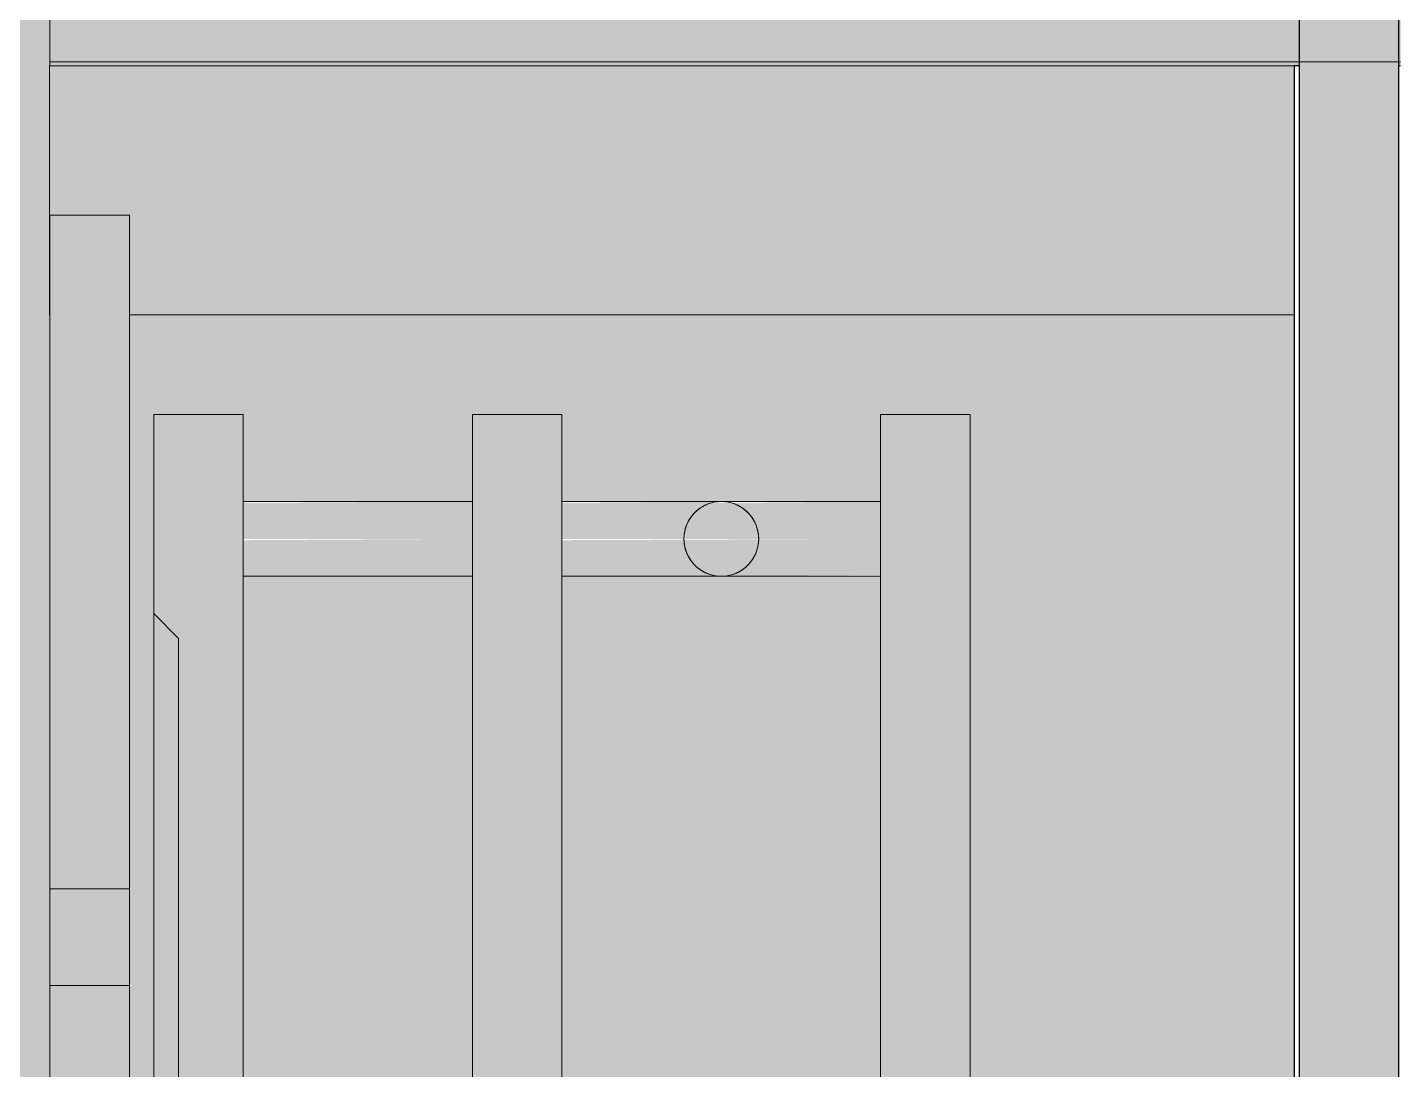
# Model space of a CAD drawing. Header units: millimetres. Extents: x 108096 to 167894, y -1987 to 21700.
# Drawn here: x 167608.4 to 167884.1, y 8698.4 to 8907.7 of the extents above; entities that cross this region are included whole.
import ezdxf

# ---------------------------------------------------------------- set-up
doc = ezdxf.new("R2010")
doc.units = ezdxf.units.MM
for name, color, linetype, lineweight, true_color in [('A-WALL-4', 7, 'Continuous', 30, 0x3c3c3c), ('A-WALL-FNSH-3', 7, 'Continuous', 30, 0x3c3c3c), ('I-WALL-1', 7, 'Continuous', 9, 0x787878)]:
    doc.layers.add(name, color=color, linetype=linetype, lineweight=lineweight, true_color=true_color)
for name, color, linetype, lineweight in [('A-WALL-PATT', 7, 'Continuous', 9), ('I-WALL', 7, 'Continuous', 9), ('M-EQPM', 7, 'Continuous', 9), ('Знаки', 7, 'Continuous', 9), ('Знаки-1', 7, 'Continuous', 18)]:
    doc.layers.add(name, color=color, linetype=linetype, lineweight=lineweight)
doc.layers.add('M-EQPM-1', color=7, linetype='Continuous', lineweight=9, true_color=0xe6e6e6, transparency=0.7)

# ---------------------------------------------------------------- blocks, each defined once
blk = doc.blocks.new('radiator_prado_classic_z_tip_30_po exemplyaru - Classic Z Тип 30-300-31137165-Развертка 3_33-4')
at = {"layer": 'M-EQPM-1'}
for points in [[(20899.94, 8530), (20917.94, 8530), (20917.94, 8830), (20899.94, 8830), (20899.94, 8790), (20904.94, 8785), (20904.94, 8575), (20899.94, 8570), (20899.94, 8546.72)], [(20963.94, 8530), (20981.94, 8530), (20981.94, 8830), (20963.94, 8830), (20963.94, 8546.72)], [(21063.94, 8530), (21063.94, 8830), (21045.94, 8830), (21045.94, 8530)], [(21021.17, 8803.03), (21021.28, 8803.81), (21021.17, 8803.06)], [(21019.29, 8799.77), (21019.75, 8800.33), (21019.35, 8799.84)], [(20899.94, 8570), (20904.94, 8575), (20904.94, 8785), (20899.94, 8790), (20899.94, 8577.07)]]:
    blk.add_hatch(color=256, dxfattribs=at).paths.add_polyline_path(points)
h = blk.add_hatch(color=256, dxfattribs=at)
h.paths.add_polyline_path([(20917.94, 8805), (20963.94, 8805), (20963.94, 8812.5), (20917.94, 8812.24), (20917.94, 8806.94)])
h.paths.add_polyline_path([(21013.94, 8812.5), (20981.94, 8812.24), (20981.94, 8805), (21006.44, 8805), (21006.98, 8807.65), (21007.91, 8809.38), (21009.26, 8810.81), (21010.52, 8811.63), (21012.2, 8812.27), (21012.5, 8812.36)])
h.paths.add_polyline_path([(21045.94, 8805), (21045.94, 8812.5), (21011.99, 8812.21), (21010.01, 8811.36), (21008.49, 8810.12), (21007.36, 8808.56), (21006.69, 8806.88), (21006.71, 8805), (21032.36, 8805)])
h = blk.add_hatch(color=256, dxfattribs=at)
h.paths.add_polyline_path([(21021.17, 8806.97), (21021.16, 8807), (21021.16, 8806.98)])
h.paths.add_polyline_path([(21020.43, 8808.75), (21019.75, 8809.67), (21020.43, 8808.75)])
h = blk.add_hatch(color=256, dxfattribs=at)
h.paths.add_polyline_path([(20963.94, 8797.5), (20963.94, 8805), (20917.94, 8804.73), (20917.94, 8797.5), (20943.87, 8797.5)])
h.paths.add_polyline_path([(21020.43, 8801.25), (21019.75, 8800.33), (21020.43, 8801.25)])
h.paths.add_polyline_path([(21021.17, 8803.03), (21021.16, 8803), (21021.16, 8803.02)])
h.paths.add_polyline_path([(21013.94, 8797.5), (21045.94, 8797.76), (21045.94, 8805), (20981.94, 8804.73), (20981.94, 8797.5), (21012.5, 8797.5)])
h.paths.add_polyline_path([(21006.7, 8803.03), (21006.69, 8803.06), (21006.7, 8803.04)])
h.paths.add_polyline_path([(21008.58, 8799.77), (21007.91, 8800.62), (21008.52, 8799.84)])
at = {"layer": 'M-EQPM'}
for p, q in [((20899.94, 8830), (20917.94, 8830)), ((20917.94, 8830), (20899.94, 8830)), ((20899.94, 8530), (20899.94, 8830)), ((20899.94, 8830), (20899.94, 8790)), ((20917.94, 8830), (20917.94, 8812.5)), ((20917.94, 8830), (20917.94, 8530)), ((20981.94, 8830), (20963.94, 8830)), ((20963.94, 8830), (20981.94, 8830)), ((20963.94, 8812.5), (20963.94, 8830)), ((20963.94, 8530), (20963.94, 8830)), ((20981.94, 8812.5), (20981.94, 8830)), ((20981.94, 8830), (20981.94, 8530)), ((21063.94, 8830), (21045.94, 8830)), ((21045.94, 8830), (21063.94, 8830)), ((21045.94, 8812.5), (21045.94, 8830)), ((21045.94, 8530), (21045.94, 8830)), ((21063.94, 8530), (21063.94, 8830)), ((21063.94, 8830), (21063.94, 8530)), ((20963.94, 8812.5), (20917.94, 8812.5)), ((20963.94, 8812.5), (20917.94, 8812.5)), ((20917.94, 8812.5), (20917.94, 8812.24)), ((20917.94, 8805), (20917.94, 8812.5)), ((20917.94, 8812.5), (20917.94, 8805)), ((20917.94, 8811.5), (20917.94, 8812.5)), ((20917.94, 8812.24), (20917.94, 8811.5)), ((20917.94, 8812.24), (20917.94, 8805)), ((20917.94, 8811.5), (20917.94, 8808.75)), ((20917.94, 8805), (20917.94, 8811.5)), ((20963.94, 8812.5), (20963.94, 8812.24)), ((20963.94, 8805), (20963.94, 8812.5)), ((20963.94, 8812.5), (20963.94, 8805)), ((20963.94, 8812.24), (20963.94, 8812.5)), ((20963.94, 8812.24), (20963.94, 8808.75)), ((20963.94, 8806.94), (20963.94, 8812.24)), ((20963.94, 8805), (20963.94, 8812.24)), ((21045.94, 8812.5), (20981.94, 8812.5)), ((21045.94, 8812.5), (20981.94, 8812.5)), ((20981.94, 8806.94), (20981.94, 8812.5)), ((20981.94, 8812.5), (20981.94, 8805)), ((20981.94, 8805), (20981.94, 8812.5)), ((20981.94, 8812.5), (20981.94, 8811.5)), ((20981.94, 8805), (20981.94, 8812.24)), ((20981.94, 8811.5), (20981.94, 8810.3)), ((20981.94, 8810.3), (20981.94, 8805)), ((21045.94, 8812.5), (21045.94, 8805)), ((21045.94, 8805), (21045.94, 8812.5)), ((21045.94, 8812.5), (21045.94, 8805)), ((21045.94, 8808.75), (21045.94, 8812.5)), ((21045.94, 8805), (21045.94, 8812.24)), ((20917.94, 8808.75), (20917.94, 8806.94)), ((20963.94, 8808.75), (20963.94, 8805)), ((21045.94, 8806.94), (21045.94, 8808.75)), ((20917.94, 8806.94), (20917.94, 8805)), ((20917.94, 8805), (20917.94, 8797.5)), ((20917.94, 8797.5), (20917.94, 8805)), ((20917.94, 8805), (20917.94, 8797.5)), ((20917.94, 8797.76), (20917.94, 8805)), ((20963.94, 8805), (20963.94, 8806.94)), ((20963.94, 8805), (20963.94, 8797.5)), ((20963.94, 8797.5), (20963.94, 8805)), ((20963.94, 8805), (20963.94, 8797.5)), ((20963.94, 8797.5), (20963.94, 8805)), ((20981.94, 8805), (20981.94, 8806.94)), ((20981.94, 8803.06), (20981.94, 8805)), ((20981.94, 8805), (20981.94, 8797.5)), ((20981.94, 8797.5), (20981.94, 8805)), ((20981.94, 8805), (20981.94, 8799.7)), ((21045.94, 8805), (21045.94, 8806.94)), ((21045.94, 8805), (21045.94, 8801.25)), ((21045.94, 8801.25), (21045.94, 8805)), ((21045.94, 8805), (21045.94, 8797.5)), ((21045.94, 8797.5), (21045.94, 8805)), ((20917.94, 8804.73), (20917.94, 8797.76)), ((20963.94, 8797.76), (20963.94, 8804.73)), ((20981.94, 8797.76), (20981.94, 8804.73)), ((20981.94, 8797.5), (20981.94, 8803.06)), ((21045.94, 8797.76), (21045.94, 8804.73)), ((20981.94, 8799.7), (20981.94, 8797.5)), ((21045.94, 8801.25), (21045.94, 8799.7)), ((21045.94, 8797.5), (21045.94, 8801.25)), ((21045.94, 8799.7), (21045.94, 8798.5)), ((20917.94, 8797.5), (20917.94, 8797.76)), ((20917.94, 8797.5), (20963.94, 8797.5)), ((20917.94, 8797.5), (20963.94, 8797.5)), ((20917.94, 8797.5), (20917.94, 8562.5)), ((20963.94, 8562.5), (20963.94, 8797.5)), ((20981.94, 8797.5), (21045.94, 8797.5)), ((20981.94, 8797.5), (21045.94, 8797.5)), ((20981.94, 8562.5), (20981.94, 8797.5)), ((21045.94, 8798.5), (21045.94, 8797.5)), ((21045.94, 8562.5), (21045.94, 8797.5)), ((20899.94, 8570), (20899.94, 8790)), ((20899.94, 8790), (20899.94, 8570)), ((20899.94, 8570), (20899.94, 8790)), ((20899.94, 8790), (20899.94, 8570)), ((20899.94, 8570), (20899.94, 8790)), ((20899.94, 8790), (20899.94, 8570)), ((20899.94, 8570), (20899.94, 8790)), ((20899.94, 8790), (20899.94, 8570)), ((20899.94, 8570), (20899.94, 8790)), ((20899.94, 8790), (20899.94, 8570)), ((20899.94, 8570), (20899.94, 8790)), ((20899.94, 8790), (20899.94, 8570)), ((20899.94, 8570), (20899.94, 8790)), ((20899.94, 8790), (20899.94, 8570)), ((20899.94, 8570), (20899.94, 8790)), ((20899.94, 8790), (20899.94, 8570)), ((20899.94, 8570), (20899.94, 8790)), ((20899.94, 8790), (20899.94, 8570)), ((20899.94, 8570), (20899.94, 8790)), ((20899.94, 8790), (20899.94, 8570)), ((20899.94, 8570), (20899.94, 8790)), ((20899.94, 8790), (20899.94, 8570)), ((20899.94, 8570), (20899.94, 8790)), ((20899.94, 8790), (20899.94, 8570)), ((20899.94, 8570), (20899.94, 8790)), ((20899.94, 8790), (20899.94, 8570)), ((20899.94, 8570), (20899.94, 8790)), ((20899.94, 8790), (20899.94, 8570)), ((20899.94, 8570), (20899.94, 8790)), ((20899.94, 8790), (20899.94, 8570)), ((20899.94, 8570), (20899.94, 8790)), ((20899.94, 8790), (20899.94, 8570)), ((20899.94, 8570), (20899.94, 8790)), ((20899.94, 8790), (20899.94, 8570)), ((20899.94, 8570), (20899.94, 8790)), ((20899.94, 8790), (20899.94, 8570)), ((20899.94, 8570), (20899.94, 8790)), ((20899.94, 8790), (20899.94, 8570)), ((20899.94, 8570), (20899.94, 8790)), ((20899.94, 8790), (20899.94, 8570)), ((20899.94, 8570), (20899.94, 8790)), ((20899.94, 8790), (20899.94, 8570)), ((20899.94, 8570), (20899.94, 8790)), ((20899.94, 8790), (20899.94, 8570)), ((20899.94, 8570), (20899.94, 8790)), ((20899.94, 8790), (20899.94, 8570)), ((20899.94, 8570), (20899.94, 8790)), ((20899.94, 8790), (20899.94, 8570)), ((20899.94, 8570), (20899.94, 8790)), ((20899.94, 8790), (20899.94, 8570)), ((20899.94, 8570), (20899.94, 8790)), ((20899.94, 8790), (20899.94, 8570)), ((20899.94, 8570), (20899.94, 8790)), ((20899.94, 8790), (20899.94, 8570)), ((20899.94, 8570), (20899.94, 8790)), ((20899.94, 8790), (20899.94, 8570)), ((20899.94, 8570), (20899.94, 8790)), ((20899.94, 8790), (20899.94, 8570)), ((20899.94, 8570), (20899.94, 8790)), ((20899.94, 8790), (20899.94, 8570)), ((20899.94, 8570), (20899.94, 8790)), ((20899.94, 8790), (20899.94, 8570)), ((20899.94, 8570), (20899.94, 8790)), ((20899.94, 8790), (20899.94, 8570)), ((20899.94, 8790), (20899.94, 8570)), ((20899.94, 8790), (20904.94, 8785)), ((20899.94, 8790), (20904.94, 8785)), ((20899.94, 8790), (20904.94, 8785)), ((20899.94, 8790), (20904.94, 8785)), ((20899.94, 8790), (20904.94, 8785)), ((20899.94, 8790), (20904.94, 8785)), ((20899.94, 8790), (20904.94, 8785)), ((20899.94, 8790), (20904.94, 8785)), ((20899.94, 8790), (20904.94, 8785)), ((20899.94, 8790), (20904.94, 8785)), ((20899.94, 8790), (20904.94, 8785)), ((20899.94, 8790), (20904.94, 8785)), ((20899.94, 8790), (20904.94, 8785)), ((20899.94, 8790), (20904.94, 8785)), ((20899.94, 8790), (20904.94, 8785)), ((20899.94, 8790), (20904.94, 8785)), ((20899.94, 8790), (20904.94, 8785)), ((20899.94, 8790), (20904.94, 8785)), ((20899.94, 8790), (20904.94, 8785)), ((20899.94, 8790), (20904.94, 8785)), ((20899.94, 8790), (20904.94, 8785)), ((20899.94, 8790), (20904.94, 8785)), ((20899.94, 8790), (20904.94, 8785)), ((20899.94, 8790), (20904.94, 8785)), ((20899.94, 8790), (20904.94, 8785)), ((20899.94, 8790), (20904.94, 8785)), ((20899.94, 8790), (20904.94, 8785)), ((20899.94, 8790), (20904.94, 8785)), ((20899.94, 8790), (20904.94, 8785)), ((20899.94, 8790), (20904.94, 8785)), ((20899.94, 8790), (20904.94, 8785)), ((20899.94, 8790), (20904.94, 8785)), ((20899.94, 8790), (20904.94, 8785)), ((20899.94, 8790), (20904.94, 8785)), ((20899.94, 8790), (20904.94, 8785)), ((20899.94, 8790), (20904.94, 8785)), ((20899.94, 8790), (20904.94, 8785)), ((20899.94, 8790), (20904.94, 8785)), ((20899.94, 8790), (20904.94, 8785)), ((20899.94, 8790), (20904.94, 8785)), ((20899.94, 8790), (20904.94, 8785)), ((20899.94, 8790), (20904.94, 8785)), ((20899.94, 8790), (20904.94, 8785)), ((20899.94, 8790), (20904.94, 8785)), ((20899.94, 8790), (20904.94, 8785)), ((20899.94, 8790), (20904.94, 8785)), ((20899.94, 8790), (20904.94, 8785)), ((20899.94, 8790), (20904.94, 8785)), ((20899.94, 8790), (20904.94, 8785)), ((20899.94, 8790), (20904.94, 8785)), ((20899.94, 8790), (20904.94, 8785)), ((20899.94, 8790), (20904.94, 8785)), ((20899.94, 8790), (20904.94, 8785)), ((20899.94, 8790), (20904.94, 8785)), ((20899.94, 8790), (20904.94, 8785)), ((20899.94, 8790), (20904.94, 8785)), ((20899.94, 8790), (20904.94, 8785)), ((20899.94, 8790), (20904.94, 8785)), ((20899.94, 8790), (20904.94, 8785)), ((20899.94, 8790), (20904.94, 8785)), ((20899.94, 8790), (20904.94, 8785)), ((20899.94, 8790), (20904.94, 8785)), ((20899.94, 8790), (20904.94, 8785)), ((20899.94, 8790), (20904.94, 8785)), ((20904.94, 8575), (20904.94, 8785)), ((20904.94, 8785), (20904.94, 8575)), ((20904.94, 8575), (20904.94, 8785)), ((20904.94, 8785), (20904.94, 8575)), ((20904.94, 8575), (20904.94, 8785)), ((20904.94, 8785), (20904.94, 8575)), ((20904.94, 8575), (20904.94, 8785)), ((20904.94, 8785), (20904.94, 8575)), ((20904.94, 8575), (20904.94, 8785)), ((20904.94, 8785), (20904.94, 8575)), ((20904.94, 8575), (20904.94, 8785)), ((20904.94, 8785), (20904.94, 8575)), ((20904.94, 8575), (20904.94, 8785)), ((20904.94, 8785), (20904.94, 8575)), ((20904.94, 8575), (20904.94, 8785)), ((20904.94, 8785), (20904.94, 8575)), ((20904.94, 8575), (20904.94, 8785)), ((20904.94, 8785), (20904.94, 8575)), ((20904.94, 8575), (20904.94, 8785)), ((20904.94, 8785), (20904.94, 8575)), ((20904.94, 8575), (20904.94, 8785)), ((20904.94, 8785), (20904.94, 8575)), ((20904.94, 8575), (20904.94, 8785)), ((20904.94, 8785), (20904.94, 8575)), ((20904.94, 8575), (20904.94, 8785)), ((20904.94, 8785), (20904.94, 8575)), ((20904.94, 8575), (20904.94, 8785)), ((20904.94, 8785), (20904.94, 8575)), ((20904.94, 8575), (20904.94, 8785)), ((20904.94, 8785), (20904.94, 8575)), ((20904.94, 8575), (20904.94, 8785)), ((20904.94, 8785), (20904.94, 8575)), ((20904.94, 8575), (20904.94, 8785)), ((20904.94, 8785), (20904.94, 8575)), ((20904.94, 8575), (20904.94, 8785)), ((20904.94, 8785), (20904.94, 8575)), ((20904.94, 8575), (20904.94, 8785)), ((20904.94, 8785), (20904.94, 8575)), ((20904.94, 8575), (20904.94, 8785)), ((20904.94, 8785), (20904.94, 8575)), ((20904.94, 8575), (20904.94, 8785)), ((20904.94, 8785), (20904.94, 8575)), ((20904.94, 8575), (20904.94, 8785)), ((20904.94, 8785), (20904.94, 8575)), ((20904.94, 8575), (20904.94, 8785)), ((20904.94, 8785), (20904.94, 8575)), ((20904.94, 8575), (20904.94, 8785)), ((20904.94, 8785), (20904.94, 8575)), ((20904.94, 8575), (20904.94, 8785)), ((20904.94, 8785), (20904.94, 8575)), ((20904.94, 8575), (20904.94, 8785)), ((20904.94, 8785), (20904.94, 8575)), ((20904.94, 8575), (20904.94, 8785)), ((20904.94, 8785), (20904.94, 8575)), ((20904.94, 8575), (20904.94, 8785)), ((20904.94, 8785), (20904.94, 8575)), ((20904.94, 8575), (20904.94, 8785)), ((20904.94, 8785), (20904.94, 8575)), ((20904.94, 8575), (20904.94, 8785)), ((20904.94, 8785), (20904.94, 8575)), ((20904.94, 8575), (20904.94, 8785)), ((20904.94, 8785), (20904.94, 8575)), ((20904.94, 8575), (20904.94, 8785)), ((20904.94, 8785), (20904.94, 8575))]:
    blk.add_line(p, q, dxfattribs=at)
for start, end in [(0, 180), (121.696, 135), (117.2608, 120), (107.5091, 117.2608), (72.4909, 107.5091), (62.7392, 72.4909), (60, 62.7392), (45, 58.304), (150, 164.5028), (136.3815, 149.937), (30.063, 43.6185), (15.4972, 30), (165, 180), (180, 0), (180, 195), (0, 15), (357.9369, 0), (195.4972, 210), (330, 344.5028), (345, 357.9369), (210.063, 223.6185), (225, 238.304), (301.696, 315), (316.3815, 329.937), (240, 242.7392), (242.7392, 252.4909), (252.4909, 287.5091), (287.5091, 297.2608), (297.2608, 300)]:
    blk.add_arc((21013.94, 8805), 7.5, start, end, dxfattribs=at)
for points, knots in [([(21013.94, 8812.5), (21013.46, 8812.5), (21012.49, 8812.41), (21011.31, 8812.06), (21010.51, 8811.68), (21010.06, 8811.43), (21009.73, 8811.21), (21009.41, 8810.98), (21009.09, 8810.73), (21008.79, 8810.46), (21008.59, 8810.26), (21008.49, 8810.16)], [0, 0, 0, 0, 0.1428571, 0.2857143, 0.3571429, 0.3928571, 0.4285714, 0.4642857, 0.5, 0.5357143, 0.5714286, 0.5714286, 0.5714286, 0.5714286]), ([(21009.73, 8811.21), (21009.62, 8811.14), (21009.41, 8810.98), (21009.09, 8810.73), (21008.84, 8810.51), (21008.7, 8810.37), (21008.65, 8810.32)], [0.4285714, 0.4285714, 0.4285714, 0.4285714, 0.4642857, 0.5, 0.5357143, 0.5520145, 0.5520145, 0.5520145, 0.5520145]), ([(21011.08, 8811.94), (21010.85, 8811.84), (21010.51, 8811.68), (21010.06, 8811.43), (21009.84, 8811.28), (21009.73, 8811.21)], [0.2857143, 0.2857143, 0.2857143, 0.2857143, 0.3571429, 0.3928571, 0.4285714, 0.4285714, 0.4285714, 0.4285714]), ([(21019.38, 8810.16), (21019.28, 8810.26), (21019.08, 8810.46), (21018.68, 8810.82), (21018.25, 8811.14), (21017.81, 8811.43), (21017.36, 8811.68), (21016.56, 8812.06), (21015.38, 8812.41), (21014.41, 8812.5), (21013.94, 8812.5)], [0.4285714, 0.4285714, 0.4285714, 0.4285714, 0.4642857, 0.5, 0.5714286, 0.6071429, 0.6428571, 0.7142857, 0.8571429, 1, 1, 1, 1]), ([(21018.14, 8811.21), (21018.03, 8811.28), (21017.81, 8811.43), (21017.36, 8811.68), (21017.02, 8811.84), (21016.79, 8811.94)], [0.5714286, 0.5714286, 0.5714286, 0.5714286, 0.6071429, 0.6428571, 0.7142857, 0.7142857, 0.7142857, 0.7142857]), ([(21019.22, 8810.32), (21019.17, 8810.37), (21019.03, 8810.51), (21018.77, 8810.74), (21018.54, 8810.92), (21018.42, 8811.01)], [0.44798555, 0.44798555, 0.44798555, 0.44798555, 0.46428571, 0.5, 0.54033489, 0.54033489, 0.54033489, 0.54033489]), ([(21006.71, 8807), (21006.66, 8806.84), (21006.59, 8806.52), (21006.47, 8805.86), (21006.44, 8805.35), (21006.44, 8805)], [0.8571429, 0.8571429, 0.8571429, 0.8571429, 0.8928571, 0.9285714, 1, 1, 1, 1]), ([(21006.71, 8807), (21006.66, 8806.84), (21006.59, 8806.52), (21006.48, 8805.86), (21006.44, 8805.35), (21006.44, 8805)], [0.8571429, 0.8571429, 0.8571429, 0.8571429, 0.8928571, 0.9285714, 1, 1, 1, 1]), ([(21006.44, 8805), (21006.44, 8804.65), (21006.47, 8804.14), (21006.59, 8803.48), (21006.66, 8803.16), (21006.71, 8803)], [0, 0, 0, 0, 0.0714286, 0.1071429, 0.1428571, 0.1428571, 0.1428571, 0.1428571]), ([(21006.44, 8805), (21006.44, 8804.65), (21006.48, 8804.14), (21006.59, 8803.48), (21006.66, 8803.16), (21006.71, 8803)], [0, 0, 0, 0, 0.0714286, 0.1071429, 0.1428571, 0.1428571, 0.1428571, 0.1428571]), ([(21021.44, 8805), (21021.44, 8805.35), (21021.4, 8805.86), (21021.28, 8806.52), (21021.21, 8806.84), (21021.16, 8807)], [0, 0, 0, 0, 0.0714286, 0.1071429, 0.1428571, 0.1428571, 0.1428571, 0.1428571]), ([(21021.44, 8805), (21021.43, 8805.35), (21021.39, 8805.86), (21021.28, 8806.52), (21021.21, 8806.84), (21021.16, 8807)], [0, 0, 0, 0, 0.0714286, 0.1071429, 0.1428571, 0.1428571, 0.1428571, 0.1428571]), ([(21021.16, 8803), (21021.21, 8803.16), (21021.28, 8803.48), (21021.38, 8804.05), (21021.42, 8804.47), (21021.43, 8804.72)], [0.8571429, 0.8571429, 0.8571429, 0.8571429, 0.8928571, 0.9285714, 0.9809401, 0.9809401, 0.9809401, 0.9809401]), ([(21021.16, 8803), (21021.21, 8803.16), (21021.28, 8803.48), (21021.38, 8804.05), (21021.41, 8804.47), (21021.43, 8804.72)], [0.8571429, 0.8571429, 0.8571429, 0.8571429, 0.8928571, 0.9285714, 0.9809457, 0.9809457, 0.9809457, 0.9809457]), ([(21008.49, 8799.84), (21008.59, 8799.74), (21008.79, 8799.54), (21009.19, 8799.18), (21009.62, 8798.86), (21010.06, 8798.57), (21010.51, 8798.32), (21011.31, 8797.94), (21012.49, 8797.59), (21013.46, 8797.5), (21013.94, 8797.5)], [0.4285714, 0.4285714, 0.4285714, 0.4285714, 0.4642857, 0.5, 0.5714286, 0.6071429, 0.6428571, 0.7142857, 0.8571429, 1, 1, 1, 1]), ([(21008.65, 8799.68), (21008.7, 8799.63), (21008.84, 8799.49), (21009.19, 8799.18), (21009.52, 8798.94), (21009.73, 8798.79)], [0.4479855, 0.4479855, 0.4479855, 0.4479855, 0.4642857, 0.5, 0.5714286, 0.5714286, 0.5714286, 0.5714286]), ([(21013.94, 8797.5), (21014.41, 8797.5), (21015.38, 8797.59), (21016.56, 8797.94), (21017.36, 8798.32), (21017.81, 8798.57), (21018.14, 8798.79), (21018.46, 8799.02), (21018.78, 8799.27), (21019.08, 8799.54), (21019.28, 8799.74), (21019.38, 8799.84)], [0, 0, 0, 0, 0.1428571, 0.2857143, 0.3571429, 0.3928571, 0.4285714, 0.4642857, 0.5, 0.5357143, 0.5714286, 0.5714286, 0.5714286, 0.5714286]), ([(21018.46, 8799.02), (21018.57, 8799.1), (21018.78, 8799.27), (21019.03, 8799.49), (21019.17, 8799.63), (21019.22, 8799.68)], [0.46428571, 0.46428571, 0.46428571, 0.46428571, 0.5, 0.53571429, 0.55201445, 0.55201445, 0.55201445, 0.55201445]), ([(21009.73, 8798.79), (21009.84, 8798.71), (21010.06, 8798.57), (21010.51, 8798.32), (21010.85, 8798.16), (21011.08, 8798.06)], [0.5714286, 0.5714286, 0.5714286, 0.5714286, 0.6071429, 0.6428571, 0.7142857, 0.7142857, 0.7142857, 0.7142857]), ([(21016.79, 8798.06), (21017.02, 8798.16), (21017.36, 8798.32), (21017.81, 8798.57), (21018.03, 8798.71), (21018.14, 8798.79)], [0.2857143, 0.2857143, 0.2857143, 0.2857143, 0.3571429, 0.3928571, 0.4285714, 0.4285714, 0.4285714, 0.4285714])]:
    blk.add_open_spline(points, degree=3, knots=knots, dxfattribs=at)
for points in [[(21012.5, 8812.36), (21012.02, 8812.27), (21011.55, 8812.13), (21011.08, 8811.94)], [(21013.94, 8812.5), (21013.45, 8812.5), (21012.97, 8812.45), (21012.5, 8812.36)], [(21015.38, 8812.36), (21014.9, 8812.45), (21014.42, 8812.5), (21013.94, 8812.5)], [(21016.79, 8811.94), (21016.33, 8812.13), (21015.85, 8812.27), (21015.38, 8812.36)], [(21007.44, 8808.76), (21007.37, 8808.62), (21007.22, 8808.35), (21007.02, 8807.92), (21006.85, 8807.47), (21006.75, 8807.16), (21006.71, 8807)], [(21007.44, 8808.76), (21007.37, 8808.62), (21007.22, 8808.35), (21007.02, 8807.92), (21006.85, 8807.47), (21006.75, 8807.16), (21006.71, 8807)], [(21008.49, 8810.16), (21008.4, 8810.06), (21008.21, 8809.85), (21007.94, 8809.51), (21007.68, 8809.15), (21007.52, 8808.89), (21007.44, 8808.76)], [(21008.49, 8810.16), (21008.4, 8810.06), (21008.21, 8809.85), (21007.93, 8809.51), (21007.68, 8809.15), (21007.52, 8808.89), (21007.44, 8808.76)], [(21020.43, 8808.76), (21020.35, 8808.89), (21020.19, 8809.15), (21019.94, 8809.51), (21019.66, 8809.85), (21019.47, 8810.06), (21019.38, 8810.16)], [(21020.43, 8808.76), (21020.35, 8808.89), (21020.19, 8809.15), (21019.94, 8809.51), (21019.66, 8809.85), (21019.47, 8810.06), (21019.38, 8810.16)], [(21021.16, 8807), (21021.12, 8807.16), (21021.02, 8807.47), (21020.85, 8807.92), (21020.65, 8808.35), (21020.5, 8808.62), (21020.43, 8808.76)], [(21021.16, 8807), (21021.12, 8807.16), (21021.02, 8807.47), (21020.85, 8807.92), (21020.65, 8808.35), (21020.5, 8808.62), (21020.43, 8808.76)], [(21021.43, 8804.72), (21021.43, 8804.81), (21021.44, 8804.91), (21021.44, 8805)], [(21021.43, 8804.72), (21021.43, 8804.81), (21021.43, 8804.91), (21021.44, 8805)], [(21006.71, 8803), (21006.75, 8802.84), (21006.85, 8802.53), (21007.02, 8802.08), (21007.22, 8801.65), (21007.37, 8801.38), (21007.44, 8801.24)], [(21006.71, 8803), (21006.75, 8802.84), (21006.85, 8802.53), (21007.02, 8802.08), (21007.22, 8801.65), (21007.37, 8801.38), (21007.44, 8801.24)], [(21020.43, 8801.24), (21020.5, 8801.38), (21020.65, 8801.65), (21020.85, 8802.08), (21021.02, 8802.53), (21021.12, 8802.84), (21021.16, 8803)], [(21020.43, 8801.24), (21020.5, 8801.38), (21020.65, 8801.65), (21020.85, 8802.08), (21021.02, 8802.53), (21021.12, 8802.84), (21021.16, 8803)], [(21007.44, 8801.24), (21007.52, 8801.11), (21007.68, 8800.85), (21007.94, 8800.49), (21008.21, 8800.15), (21008.4, 8799.94), (21008.49, 8799.84)], [(21007.44, 8801.24), (21007.52, 8801.11), (21007.68, 8800.85), (21007.93, 8800.49), (21008.21, 8800.15), (21008.4, 8799.94), (21008.49, 8799.84)], [(21019.38, 8799.84), (21019.47, 8799.94), (21019.66, 8800.15), (21019.94, 8800.49), (21020.19, 8800.85), (21020.35, 8801.11), (21020.43, 8801.24)], [(21019.38, 8799.84), (21019.47, 8799.94), (21019.66, 8800.15), (21019.94, 8800.49), (21020.19, 8800.85), (21020.35, 8801.11), (21020.43, 8801.24)], [(21011.08, 8798.06), (21011.55, 8797.87), (21012.02, 8797.73), (21012.5, 8797.64)], [(21012.5, 8797.64), (21012.97, 8797.55), (21013.45, 8797.5), (21013.94, 8797.5)], [(21013.94, 8797.5), (21014.42, 8797.5), (21014.9, 8797.55), (21015.38, 8797.64)], [(21015.38, 8797.64), (21015.85, 8797.73), (21016.33, 8797.87), (21016.79, 8798.06)]]:
    blk.add_open_spline(points, degree=3, dxfattribs=at)
blk = doc.blocks.new('Зашивка радиатора_ с перфорацией М7_1 - Зашивка радиатора_ с перфорацией М7_1-31137119-Развертка 3_33-4')
at = {"layer": 'Знаки'}
h = blk.add_hatch(color=256, dxfattribs=at)
h.paths.add_polyline_path([(21120.85, 8900.79), (21130, 8900.79), (21130, 8920), (20879.06, 8920), (20879.06, 8900.79), (21091.35, 8900.79)])
h.paths.add_polyline_path([(21150.34, 8900.79), (21150.34, 8920), (21150, 8920), (21150, 8900.79)])
h = blk.add_hatch(color=256, dxfattribs=at)
h.paths.add_polyline_path([(20895.06, 8500), (20895.06, 8630.16), (20879.06, 8630.16), (20879.06, 8500)])
h.paths.add_polyline_path([(20879.06, 8669.84), (20895.06, 8669.84), (20895.06, 8715.32), (20879.06, 8715.32), (20879.06, 8698.49)])
h.paths.add_polyline_path([(20884.88, 8734.68), (20895.06, 8734.68), (20895.06, 8870), (20879.06, 8870), (20879.06, 8734.68)])
for points in [[(20879.06, 8725), (20895.06, 8725), (20895.06, 8734.68), (20879.06, 8734.68), (20879.06, 8725.51)], [(20885.23, 8715.32), (20895.06, 8715.32), (20895.06, 8725), (20879.06, 8725), (20879.06, 8715.32), (20884.88, 8715.32)]]:
    blk.add_hatch(color=256, dxfattribs=at).paths.add_polyline_path(points)
for p, q in [((20879.06, 8725), (20879.06, 8734.68)), ((20895.06, 8734.68), (20895.06, 8725)), ((20879.06, 8715.32), (20879.06, 8725)), ((20895.06, 8725), (20895.06, 8715.32))]:
    blk.add_line(p, q, dxfattribs=at)
at = {"layer": 'Знаки-1'}
for p, q in [((20879.06, 8920), (20879.06, 8900.79)), ((20879.06, 8900.79), (21150.34, 8900.79)), ((20879.06, 8870), (20879.06, 8734.68)), ((20895.06, 8870), (20879.06, 8870)), ((20895.06, 8734.68), (20895.06, 8870)), ((20879.06, 8734.68), (20895.06, 8734.68)), ((20879.06, 8715.32), (20879.06, 8669.84)), ((20895.06, 8715.32), (20879.06, 8715.32)), ((20895.06, 8669.84), (20895.06, 8715.32))]:
    blk.add_line(p, q, dxfattribs=at)
blk = doc.blocks.new('Зашивка без перфорации М3_2_1 - М3_2_7-31137878-Развертка 3_33-4')
at = {"layer": 'Знаки'}
h = blk.add_hatch(color=256, dxfattribs=at)
h.paths.add_polyline_path([(20994.35, 8900), (21130, 8900), (21130, 8900.79), (20879.06, 8900.79), (20879.06, 8900), (20994.27, 8900)])
h.paths.add_polyline_path([(21150, 8900), (21150.34, 8900), (21150.34, 8900.79), (21150, 8900.79)])
blk.add_line((20879.06, 8900.79), (20879.06, 8899.99), dxfattribs=at)
blk = doc.blocks.new('Зашивка_ опоясывающая панель - Зашивка_ опоясывающая панель Т2_1-31135794-Развертка 3_33-4')
at = {"layer": 'Знаки'}
h = blk.add_hatch(color=256, dxfattribs=at)
h.paths.add_polyline_path([(21129, 8400), (21129, 8530), (20895.06, 8530), (20895.06, 8500), (20879.06, 8500), (20879, 8400), (20914.38, 8400)])
h.paths.add_polyline_path([(21032.36, 8850), (21129, 8850), (21129, 8900), (20879, 8900), (20879.06, 8870), (20895.06, 8870), (20895.06, 8850), (20914.38, 8850)])
for p, q in [((21129, 8900), (20879, 8900)), ((20879, 8900), (20879, 8850)), ((20895.06, 8850), (21129, 8850))]:
    blk.add_line(p, q, dxfattribs=at)

msp = doc.modelspace()

# ---------------------------------------------------------------- hatches: boundary and pattern name
at = {"layer": 'A-WALL-PATT'}
h = msp.add_hatch(color=256, dxfattribs=at)
h.paths.add_polyline_path([(167612.8, 8400), (167612.87, 8920), (167862.8, 8920), (167862.8, 11800), (167612.8, 11800), (167612.8, 11850), (160354.8, 11850), (160354.8, 8450), (161614.45, 8450), (161614.45, 10300), (163214.45, 10300), (163214.45, 9000), (164014.45, 9000), (164014.45, 8450), (165173.98, 8450), (165173.98, 9150), (166373.98, 9150), (166373.98, 8450), (166403.98, 8450), (166403.98, 9150), (167603.98, 9150), (167603.98, 8400)])
h.paths.add_polyline_path([(167388.08, 8450), (167388.08, 9110), (166619.88, 9110), (166619.88, 8450), (166940.29, 8450)])
h.paths.add_polyline_path([(165389.88, 8450), (166158.08, 8450), (166158.08, 9110), (165389.88, 9110), (165389.88, 8880.62)])
h.paths.add_polyline_path([(167715.74, 8530), (167779.74, 8530), (167779.74, 8547.5), (167715.74, 8547.5), (167715.74, 8546.72)])
h.paths.add_polyline_path([(167862.8, 8530), (167862.8, 8850), (167628.87, 8850), (167628.87, 8530), (167633.74, 8530), (167633.74, 8830), (167651.74, 8830), (167651.74, 8812.5), (167697.74, 8812.5), (167697.74, 8830), (167715.74, 8830), (167715.74, 8812.5), (167779.74, 8812.5), (167779.74, 8830), (167797.74, 8830), (167797.74, 8530), (167825.15, 8530)])
h.paths.add_polyline_path([(167651.74, 8530), (167697.74, 8530), (167697.74, 8547.5), (167651.74, 8547.5), (167651.74, 8546.72)])
h.paths.add_polyline_path([(167747.74, 8562.5), (167749.68, 8562.5), (167779.74, 8562.5), (167779.74, 8797.5), (167715.74, 8797.5), (167715.74, 8562.5), (167746.3, 8562.5)])
h.paths.add_polyline_path([(167677.68, 8562.5), (167697.74, 8562.5), (167697.74, 8797.5), (167651.74, 8797.5), (167651.74, 8562.5)])
h.paths.add_polyline_path([(166923.54, 10159), (166907.04, 10159), (166907.04, 10241), (167060.04, 10241), (167060.04, 10159), (166940.29, 10159)])
h.paths.add_polyline_path([(165752.54, 10159), (165687.04, 10159), (165687.04, 10241), (165840.04, 10241), (165840.04, 10159), (165760.47, 10159)])
h.paths.add_polyline_path([(167028.54, 10197.5), (167029.79, 10197.83), (167030.71, 10198.75), (167031.04, 10200), (167030.71, 10201.25), (167029.79, 10202.17), (167028.54, 10202.5), (167027.29, 10202.17), (167026.3, 10201.06), (167026.04, 10200), (167026.38, 10198.75), (167027.29, 10197.83), (167027.89, 10197.59)])
h.paths.add_polyline_path([(165737.54, 10197.5), (165738.79, 10197.83), (165739.71, 10198.75), (165740.04, 10200), (165739.71, 10201.25), (165738.79, 10202.17), (165737.54, 10202.5), (165736.29, 10202.17), (165735.3, 10201.06), (165735.04, 10200), (165735.38, 10198.75), (165736.29, 10197.83), (165736.89, 10197.59)])
h.paths.add_polyline_path([(165808.54, 10197.5), (165809.79, 10197.83), (165810.71, 10198.75), (165811.04, 10200), (165810.71, 10201.25), (165809.79, 10202.17), (165808.54, 10202.5), (165807.29, 10202.17), (165806.3, 10201.06), (165806.04, 10200), (165806.38, 10198.75), (165807.29, 10197.83), (165807.89, 10197.59)])
h.paths.add_polyline_path([(166957.54, 10197.5), (166958.79, 10197.83), (166959.71, 10198.75), (166960.04, 10200), (166959.71, 10201.25), (166958.79, 10202.17), (166957.54, 10202.5), (166956.29, 10202.17), (166955.3, 10201.06), (166955.04, 10200), (166955.38, 10198.75), (166956.29, 10197.83), (166956.89, 10197.59)])
h.paths.add_polyline_path([(167009.54, 10197.5), (167010.79, 10197.83), (167011.71, 10198.75), (167012.04, 10200), (167011.71, 10201.25), (167010.79, 10202.17), (167009.54, 10202.5), (167008.29, 10202.17), (167007.3, 10201.06), (167007.04, 10200), (167007.38, 10198.75), (167008.29, 10197.83), (167008.89, 10197.59)])
h.paths.add_polyline_path([(165718.54, 10197.5), (165719.79, 10197.83), (165720.71, 10198.75), (165721.04, 10200), (165720.71, 10201.25), (165719.79, 10202.17), (165718.54, 10202.5), (165717.29, 10202.17), (165716.3, 10201.06), (165716.04, 10200), (165716.38, 10198.75), (165717.29, 10197.83), (165717.89, 10197.59)])
h.paths.add_polyline_path([(166938.54, 10197.5), (166939.79, 10197.83), (166940.71, 10198.75), (166941.04, 10200), (166940.71, 10201.25), (166939.79, 10202.17), (166938.54, 10202.5), (166937.29, 10202.17), (166936.38, 10201.25), (166936.04, 10200), (166936.38, 10198.75), (166937.29, 10197.83), (166937.89, 10197.59)])
h.paths.add_polyline_path([(165789.54, 10197.5), (165790.79, 10197.83), (165791.71, 10198.75), (165792.04, 10200), (165791.71, 10201.25), (165790.79, 10202.17), (165789.54, 10202.5), (165788.29, 10202.17), (165787.38, 10201.25), (165787.04, 10200), (165787.38, 10198.75), (165788.29, 10197.83), (165788.89, 10197.59)])
h.paths.add_polyline_path([(163740.04, 10559), (163587.04, 10559), (163587.04, 10641), (163740.04, 10641), (163740.04, 10575.5)])
h.paths.add_polyline_path([(163637.54, 10597.5), (163638.79, 10597.83), (163639.71, 10598.75), (163640.04, 10600), (163639.71, 10601.25), (163638.79, 10602.17), (163637.54, 10602.5), (163636.29, 10602.17), (163635.38, 10601.25), (163635.04, 10600), (163635.38, 10598.75), (163636.29, 10597.83), (163636.89, 10597.59)])
h.paths.add_polyline_path([(163708.54, 10597.5), (163709.79, 10597.83), (163710.71, 10598.75), (163711.04, 10600), (163710.71, 10601.25), (163709.79, 10602.17), (163708.54, 10602.5), (163707.29, 10602.17), (163706.38, 10601.25), (163706.04, 10600), (163706.38, 10598.75), (163707.29, 10597.83), (163707.89, 10597.59)])
h.paths.add_polyline_path([(163618.54, 10597.5), (163619.79, 10597.83), (163620.71, 10598.75), (163621.04, 10600), (163620.71, 10601.25), (163619.79, 10602.17), (163618.54, 10602.5), (163617.29, 10602.17), (163616.38, 10601.25), (163616.04, 10600), (163616.38, 10598.75), (163617.29, 10597.83), (163617.89, 10597.59)])
h.paths.add_polyline_path([(163689.54, 10597.5), (163690.79, 10597.83), (163691.71, 10598.75), (163692.04, 10600), (163691.71, 10601.25), (163690.79, 10602.17), (163689.54, 10602.5), (163688.29, 10602.17), (163687.38, 10601.25), (163687.04, 10600), (163687.38, 10598.75), (163688.29, 10597.83), (163688.89, 10597.59)])
at = {"layer": 'I-WALL-1'}
h = msp.add_hatch(dxfattribs=at)
h.set_pattern_fill('FP_21', color=256, style=0, pattern_type=2)
h.set_pattern_definition([(0, (146733.803, 0), (30.48, 7.62), [2.515, -20.345, 2.515, -20.345, -121.92]), (0, (146733.803, 0), (30.48, 7.62), [-45.72, 2.515, -43.205, 2.515, -20.345, -53.34]), (0, (146733.803, 0), (30.48, 7.62), [-114.3, 2.515, -12.725, 2.515, -35.585]), (120, (146745.233, 3.81), (-21.8391136, 22.5864543), [2.515, -20.345, 2.515, -20.345, -121.92]), (120, (146745.233, 3.81), (-21.8391136, 22.5864543), [-45.72, 2.515, -43.205, 2.515, -20.345, -53.34]), (120, (146745.233, 3.81), (-21.8391136, 22.5864543), [-114.3, 2.515, -12.725, 2.515, -35.585]), (240, (146749.043, 19.05), (-8.6408864, -30.2064543), [2.515, -20.345, 2.515, -20.345, -121.92]), (240, (146749.043, 19.05), (-8.6408864, -30.2064543), [-45.72, 2.515, -43.205, 2.515, -20.345, -53.34]), (240, (146749.043, 19.05), (-8.6408864, -30.2064543), [-114.3, 2.515, -12.725, 2.515, -35.585])])
h.paths.add_polyline_path([(167863.8, 8400), (167883.8, 8400), (167883.8, 12270), (167863.8, 12270), (167863.8, 8410.73)])

# ---------------------------------------------------------------- linework, layer by layer
at = {"layer": 'A-WALL-4'}
for p, q in [((167863.8, 12270), (167863.8, 8394.94)), ((167883.8, 8394.94), (167883.8, 12270))]:
    msp.add_line(p, q, dxfattribs=at)
at = {"layer": 'A-WALL-FNSH-3'}
for p, q in [((167863.8, 8900), (167862.8, 8900)), ((167862.8, 8900), (167862.8, 8400))]:
    msp.add_line(p, q, dxfattribs=at)
at = {"layer": 'I-WALL'}
msp.add_line((167884.15, 8900), (167883.8, 8900), dxfattribs=at)

# ---------------------------------------------------------------- block references
at = {"layer": 'M-EQPM'}
msp.add_blockref('radiator_prado_classic_z_tip_30_po exemplyaru - Classic Z Тип 30-300-31137165-Развертка 3_33-4', (146733.8, 0), dxfattribs=at)
at = {"layer": 'Знаки'}
for name in ['Зашивка радиатора_ с перфорацией М7_1 - Зашивка радиатора_ с перфорацией М7_1-31137119-Развертка 3_33-4', 'Зашивка_ опоясывающая панель - Зашивка_ опоясывающая панель Т2_1-31135794-Развертка 3_33-4', 'Зашивка без перфорации М3_2_1 - М3_2_7-31137878-Развертка 3_33-4']:
    msp.add_blockref(name, (146733.8, 0), dxfattribs=at)

doc.saveas('drawing.dxf')
